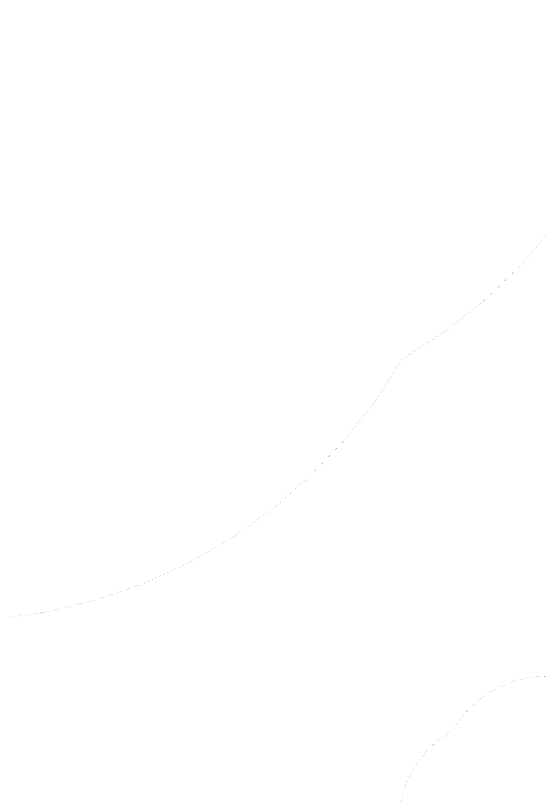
# Model space of a CAD drawing. Extents: x -668857 to 185752, y -270966 to 286822.
# Drawn here: x -268745 to -221167, y -186517 to -116076 of the extents above; entities that cross this region are included whole.
import ezdxf

# ---------------------------------------------------------------- set-up
doc = ezdxf.new("R2010")
doc.units = 0
doc.header["$LTSCALE"] = 1000
doc.layers.add('审图修改', color=2, linetype='CONTINUOUS', plot=False)

msp = doc.modelspace()

# ---------------------------------------------------------------- linework, layer by layer
at = {"layer": '审图修改', "const_width": 5}
for points in [[(-644079.16, 263133.84, -0.57735027), (-562030.93, 263133.84, -0.57735027), (-479982.7, 263133.84, -0.57735027), (-397934.47, 263133.84, -0.57735027), (-315886.24, 263133.84, -0.57735027), (-233838.01, 263133.84, -0.57735027), (-233838.01, 181085.61, -0.57735027), (-233838.01, 99037.38, -0.57735027), (-233838.01, 16989.15, -0.57735027), (-233838.01, -65059.08, -0.57735027), (-233838.01, -147107.31, -0.57735027), (-315886.24, -147107.31, -0.57735027), (-397934.47, -147107.31, -0.57735027), (-479982.7, -147107.31, -0.57735027), (-562030.93, -147107.31, -0.57735027), (-644079.16, -147107.31, -0.57735027), (-644079.16, -65059.08, -0.57735027), (-644079.16, 16989.15, -0.57735027), (-644079.16, 99037.38, -0.57735027), (-644079.16, 181085.61, -0.57735027), (-644079.16, 263133.84, -0.57735027), (-644079.16, 263133.84, -0.57735027)], [(-229268, -180663.74, -0.57735027), (-212193.84, -180663.74, -0.57735027), (-195119.67, -180663.74, -0.57735027), (-178045.5, -180663.74, -0.57735027), (-160971.34, -180663.74, -0.57735027), (-143897.17, -180663.74, -0.57735027), (-143897.17, -197737.9, -0.57735027), (-143897.17, -214812.07, -0.57735027), (-143897.17, -231886.23, -0.57735027), (-143897.17, -248960.4, -0.57735027), (-143897.17, -266034.56, -0.57735027), (-160971.34, -266034.56, -0.57735027), (-178045.5, -266034.56, -0.57735027), (-195119.67, -266034.56, -0.57735027), (-212193.84, -266034.56, -0.57735027), (-229268, -266034.56, -0.57735027), (-229268, -248960.4, -0.57735027), (-229268, -231886.23, -0.57735027), (-229268, -214812.07, -0.57735027), (-229268, -197737.9, -0.57735027), (-229268, -180663.74, -0.57735027), (-229268, -180663.74, -0.57735027)]]:
    msp.add_lwpolyline(points, format="xyb", dxfattribs=at)

doc.saveas('drawing.dxf')
